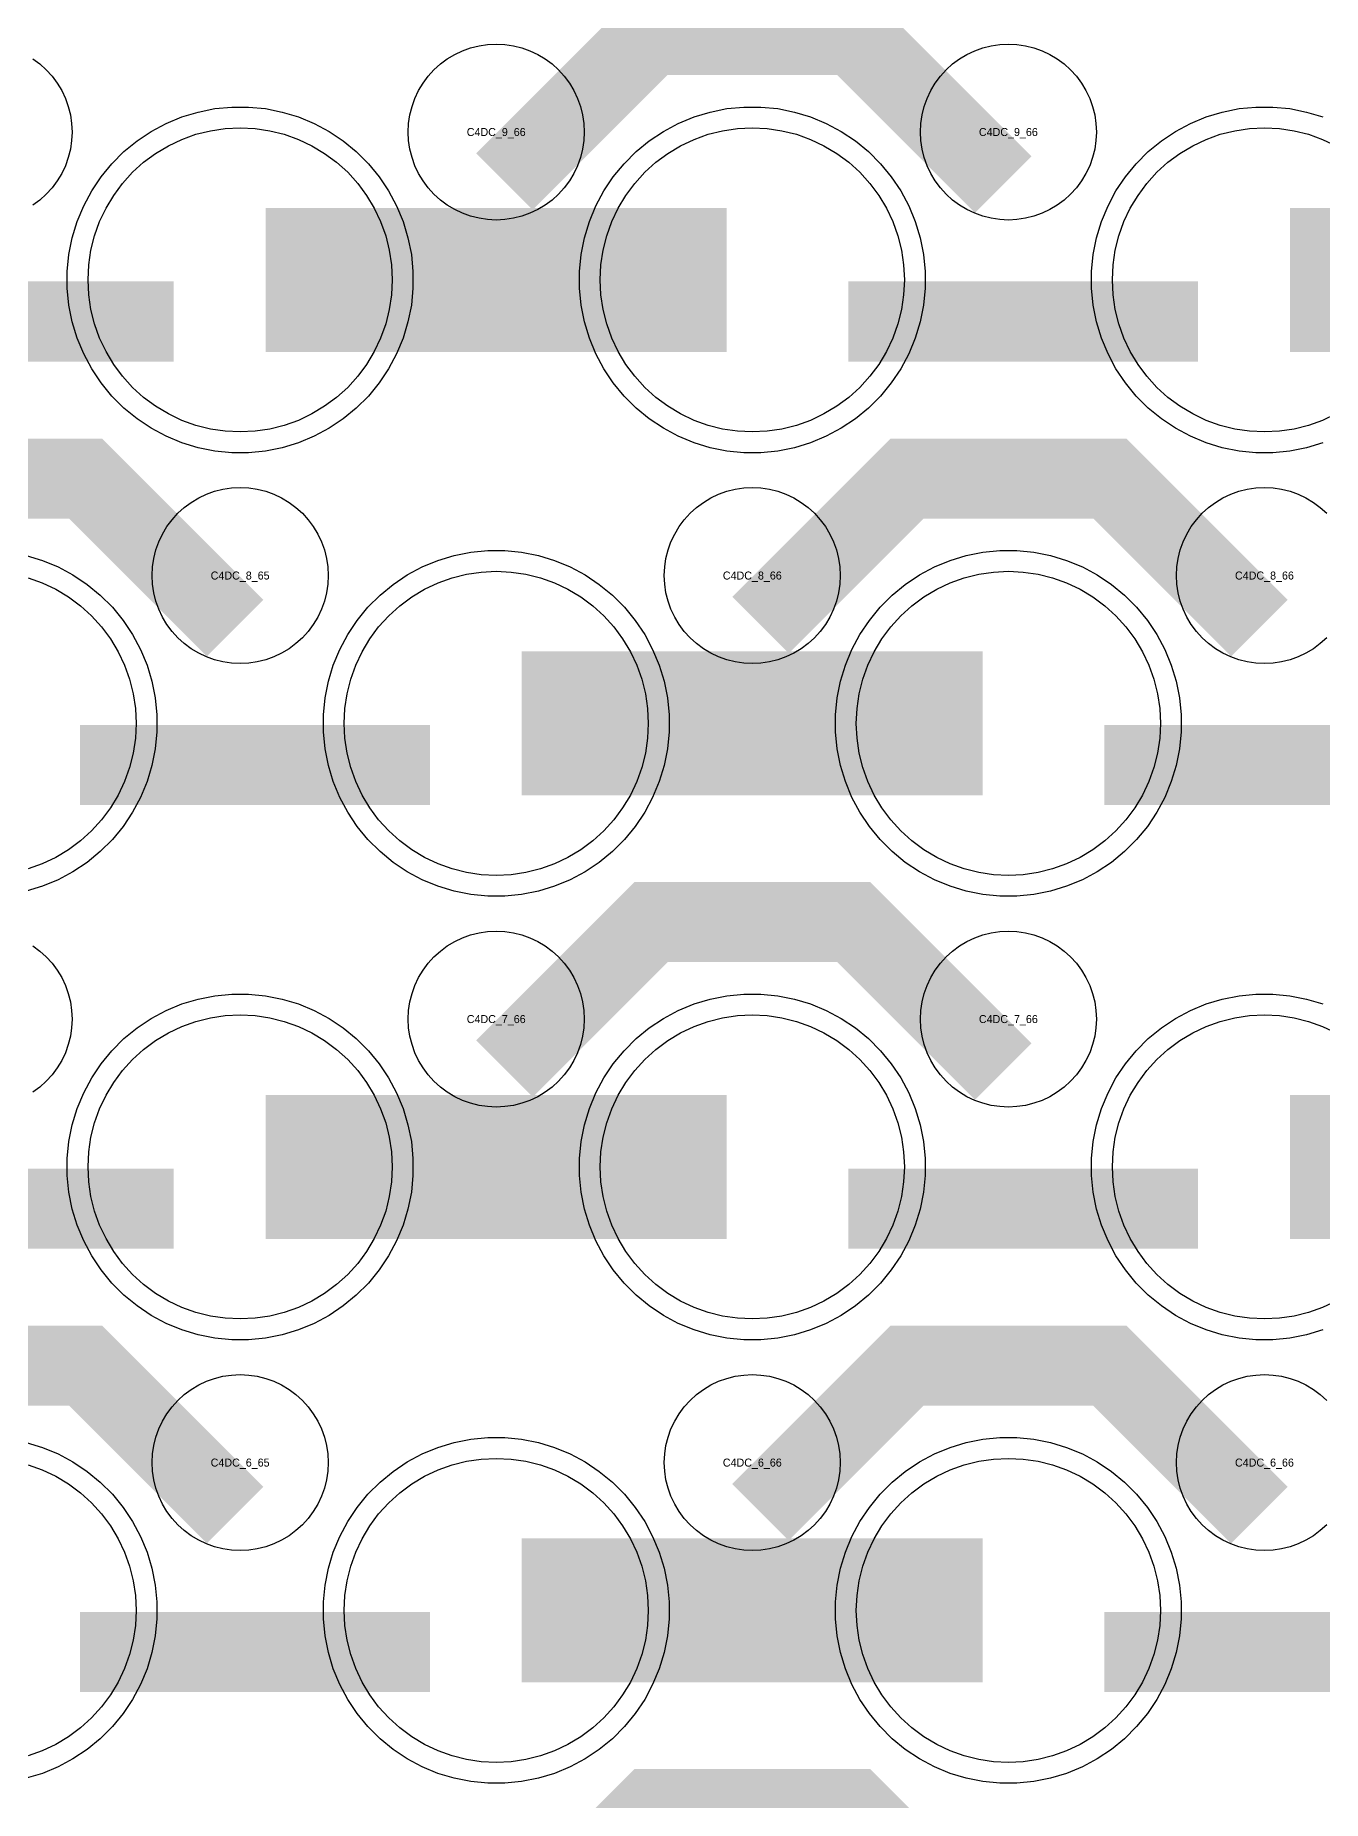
# Model space of a CAD drawing. Extents: x -11880 to 11880, y -14992 to 14992.
# Drawn here: x 8976 to 9378, y -14068 to -13516 of the extents above; entities that cross this region are included whole.
import ezdxf
from ezdxf.enums import TextEntityAlignment as Align

# ---------------------------------------------------------------- set-up
doc = ezdxf.new("R2010")
doc.units = 0
doc.header["$MEASUREMENT"] = 0
for name, color, linetype in [('GDS_775_DT_237', 138, 'CONTINUOUS'), ('RDL1_FS', 34, 'CONTINUOUS'), ('RDL_BS', 160, 'CONTINUOUS')]:
    doc.layers.add(name, color=color, linetype=linetype)

msp = doc.modelspace()

# ---------------------------------------------------------------- linework, layer by layer
at = {"layer": 'RDL1_FS', "color": 241, "true_color": 0xf7abae}
for points in [[(9040, -13639.994), (9035.343, -13639.765), (9030.732, -13639.081), (9026.209, -13637.949), (9021.819, -13636.377), (9017.605, -13634.385), (9013.605, -13631.987), (9009.86, -13629.209), (9006.406, -13626.079), (9003.276, -13622.625), (9000.498, -13618.88), (8998.1, -13614.88), (8996.108, -13610.666), (8994.536, -13606.276), (8993.404, -13601.753), (8992.72, -13597.142), (8992.491, -13592.485), (8992.72, -13587.828), (8993.404, -13583.217), (8994.536, -13578.694), (8996.108, -13574.304), (8998.1, -13570.09), (9000.498, -13566.09), (9003.276, -13562.345), (9006.406, -13558.891), (9009.86, -13555.761), (9013.605, -13552.983), (9017.605, -13550.585), (9021.819, -13548.593), (9026.209, -13547.021), (9030.732, -13545.889), (9035.343, -13545.205), (9040, -13544.976), (9044.657, -13545.205), (9049.268, -13545.889), (9053.791, -13547.021), (9058.181, -13548.593), (9062.395, -13550.585), (9066.395, -13552.983), (9070.14, -13555.761), (9073.594, -13558.891), (9076.724, -13562.345), (9079.502, -13566.09), (9081.9, -13570.09), (9083.892, -13574.304), (9085.464, -13578.694), (9086.596, -13583.217), (9087.28, -13587.828), (9087.509, -13592.485), (9087.28, -13597.142), (9086.596, -13601.753), (9085.464, -13606.276), (9083.892, -13610.666), (9081.9, -13614.88), (9079.502, -13618.88), (9076.724, -13622.625), (9073.594, -13626.079), (9070.14, -13629.209), (9066.395, -13631.987), (9062.395, -13634.385), (9058.181, -13636.377), (9053.791, -13637.949), (9049.268, -13639.081), (9044.657, -13639.765)], [(9200, -13639.994), (9195.343, -13639.765), (9190.732, -13639.081), (9186.209, -13637.949), (9181.819, -13636.377), (9177.605, -13634.385), (9173.605, -13631.987), (9169.86, -13629.209), (9166.406, -13626.079), (9163.276, -13622.625), (9160.498, -13618.88), (9158.1, -13614.88), (9156.108, -13610.666), (9154.536, -13606.276), (9153.404, -13601.753), (9152.72, -13597.142), (9152.491, -13592.485), (9152.72, -13587.828), (9153.404, -13583.217), (9154.536, -13578.694), (9156.108, -13574.304), (9158.1, -13570.09), (9160.498, -13566.09), (9163.276, -13562.345), (9166.406, -13558.891), (9169.86, -13555.761), (9173.605, -13552.983), (9177.605, -13550.585), (9181.819, -13548.593), (9186.209, -13547.021), (9190.732, -13545.889), (9195.343, -13545.205), (9200, -13544.976), (9204.657, -13545.205), (9209.268, -13545.889), (9213.791, -13547.021), (9218.181, -13548.593), (9222.395, -13550.585), (9226.395, -13552.983), (9230.14, -13555.761), (9233.594, -13558.891), (9236.724, -13562.345), (9239.502, -13566.09), (9241.9, -13570.09), (9243.892, -13574.304), (9245.464, -13578.694), (9246.596, -13583.217), (9247.28, -13587.828), (9247.509, -13592.485), (9247.28, -13597.142), (9246.596, -13601.753), (9245.464, -13606.276), (9243.892, -13610.666), (9241.9, -13614.88), (9239.502, -13618.88), (9236.724, -13622.625), (9233.594, -13626.079), (9230.14, -13629.209), (9226.395, -13631.987), (9222.395, -13634.385), (9218.181, -13636.377), (9213.791, -13637.949), (9209.268, -13639.081), (9204.657, -13639.765)], [(9120, -13778.559), (9115.343, -13778.33), (9110.732, -13777.646), (9106.209, -13776.514), (9101.819, -13774.942), (9097.605, -13772.95), (9093.605, -13770.552), (9089.86, -13767.774), (9086.406, -13764.644), (9083.276, -13761.19), (9080.498, -13757.445), (9078.1, -13753.445), (9076.108, -13749.231), (9074.536, -13744.841), (9073.404, -13740.318), (9072.72, -13735.707), (9072.491, -13731.05), (9072.72, -13726.393), (9073.404, -13721.782), (9074.536, -13717.259), (9076.108, -13712.869), (9078.1, -13708.655), (9080.498, -13704.655), (9083.276, -13700.91), (9086.406, -13697.456), (9089.86, -13694.326), (9093.605, -13691.548), (9097.605, -13689.15), (9101.819, -13687.158), (9106.209, -13685.586), (9110.732, -13684.454), (9115.343, -13683.77), (9120, -13683.541), (9124.657, -13683.77), (9129.268, -13684.454), (9133.791, -13685.586), (9138.181, -13687.158), (9142.395, -13689.15), (9146.395, -13691.548), (9150.14, -13694.326), (9153.594, -13697.456), (9156.724, -13700.91), (9159.502, -13704.655), (9161.9, -13708.655), (9163.892, -13712.869), (9165.464, -13717.259), (9166.596, -13721.782), (9167.28, -13726.393), (9167.509, -13731.05), (9167.28, -13735.707), (9166.596, -13740.318), (9165.464, -13744.841), (9163.892, -13749.231), (9161.9, -13753.445), (9159.502, -13757.445), (9156.724, -13761.19), (9153.594, -13764.644), (9150.14, -13767.774), (9146.395, -13770.552), (9142.395, -13772.95), (9138.181, -13774.942), (9133.791, -13776.514), (9129.268, -13777.646), (9124.657, -13778.33)], [(9280, -13778.559), (9275.343, -13778.33), (9270.732, -13777.646), (9266.209, -13776.514), (9261.819, -13774.942), (9257.605, -13772.95), (9253.605, -13770.552), (9249.86, -13767.774), (9246.406, -13764.644), (9243.276, -13761.19), (9240.498, -13757.445), (9238.1, -13753.445), (9236.108, -13749.231), (9234.536, -13744.841), (9233.404, -13740.318), (9232.72, -13735.707), (9232.491, -13731.05), (9232.72, -13726.393), (9233.404, -13721.782), (9234.536, -13717.259), (9236.108, -13712.869), (9238.1, -13708.655), (9240.498, -13704.655), (9243.276, -13700.91), (9246.406, -13697.456), (9249.86, -13694.326), (9253.605, -13691.548), (9257.605, -13689.15), (9261.819, -13687.158), (9266.209, -13685.586), (9270.732, -13684.454), (9275.343, -13683.77), (9280, -13683.541), (9284.657, -13683.77), (9289.268, -13684.454), (9293.791, -13685.586), (9298.181, -13687.158), (9302.395, -13689.15), (9306.395, -13691.548), (9310.14, -13694.326), (9313.594, -13697.456), (9316.724, -13700.91), (9319.502, -13704.655), (9321.9, -13708.655), (9323.892, -13712.869), (9325.464, -13717.259), (9326.596, -13721.782), (9327.28, -13726.393), (9327.509, -13731.05), (9327.28, -13735.707), (9326.596, -13740.318), (9325.464, -13744.841), (9323.892, -13749.231), (9321.9, -13753.445), (9319.502, -13757.445), (9316.724, -13761.19), (9313.594, -13764.644), (9310.14, -13767.774), (9306.395, -13770.552), (9302.395, -13772.95), (9298.181, -13774.942), (9293.791, -13776.514), (9289.268, -13777.646), (9284.657, -13778.33)], [(9040, -13917.124), (9035.343, -13916.895), (9030.732, -13916.211), (9026.209, -13915.079), (9021.819, -13913.507), (9017.605, -13911.515), (9013.605, -13909.117), (9009.86, -13906.339), (9006.406, -13903.209), (9003.276, -13899.755), (9000.498, -13896.01), (8998.1, -13892.01), (8996.108, -13887.796), (8994.536, -13883.406), (8993.404, -13878.883), (8992.72, -13874.272), (8992.491, -13869.615), (8992.72, -13864.958), (8993.404, -13860.347), (8994.536, -13855.824), (8996.108, -13851.434), (8998.1, -13847.22), (9000.498, -13843.22), (9003.276, -13839.475), (9006.406, -13836.021), (9009.86, -13832.891), (9013.605, -13830.113), (9017.605, -13827.715), (9021.819, -13825.723), (9026.209, -13824.151), (9030.732, -13823.019), (9035.343, -13822.335), (9040, -13822.106), (9044.657, -13822.335), (9049.268, -13823.019), (9053.791, -13824.151), (9058.181, -13825.723), (9062.395, -13827.715), (9066.395, -13830.113), (9070.14, -13832.891), (9073.594, -13836.021), (9076.724, -13839.475), (9079.502, -13843.22), (9081.9, -13847.22), (9083.892, -13851.434), (9085.464, -13855.824), (9086.596, -13860.347), (9087.28, -13864.958), (9087.509, -13869.615), (9087.28, -13874.272), (9086.596, -13878.883), (9085.464, -13883.406), (9083.892, -13887.796), (9081.9, -13892.01), (9079.502, -13896.01), (9076.724, -13899.755), (9073.594, -13903.209), (9070.14, -13906.339), (9066.395, -13909.117), (9062.395, -13911.515), (9058.181, -13913.507), (9053.791, -13915.079), (9049.268, -13916.211), (9044.657, -13916.895)], [(9200, -13917.124), (9195.343, -13916.895), (9190.732, -13916.211), (9186.209, -13915.079), (9181.819, -13913.507), (9177.605, -13911.515), (9173.605, -13909.117), (9169.86, -13906.339), (9166.406, -13903.209), (9163.276, -13899.755), (9160.498, -13896.01), (9158.1, -13892.01), (9156.108, -13887.796), (9154.536, -13883.406), (9153.404, -13878.883), (9152.72, -13874.272), (9152.491, -13869.615), (9152.72, -13864.958), (9153.404, -13860.347), (9154.536, -13855.824), (9156.108, -13851.434), (9158.1, -13847.22), (9160.498, -13843.22), (9163.276, -13839.475), (9166.406, -13836.021), (9169.86, -13832.891), (9173.605, -13830.113), (9177.605, -13827.715), (9181.819, -13825.723), (9186.209, -13824.151), (9190.732, -13823.019), (9195.343, -13822.335), (9200, -13822.106), (9204.657, -13822.335), (9209.268, -13823.019), (9213.791, -13824.151), (9218.181, -13825.723), (9222.395, -13827.715), (9226.395, -13830.113), (9230.14, -13832.891), (9233.594, -13836.021), (9236.724, -13839.475), (9239.502, -13843.22), (9241.9, -13847.22), (9243.892, -13851.434), (9245.464, -13855.824), (9246.596, -13860.347), (9247.28, -13864.958), (9247.509, -13869.615), (9247.28, -13874.272), (9246.596, -13878.883), (9245.464, -13883.406), (9243.892, -13887.796), (9241.9, -13892.01), (9239.502, -13896.01), (9236.724, -13899.755), (9233.594, -13903.209), (9230.14, -13906.339), (9226.395, -13909.117), (9222.395, -13911.515), (9218.181, -13913.507), (9213.791, -13915.079), (9209.268, -13916.211), (9204.657, -13916.895)], [(9120, -14055.689), (9115.343, -14055.46), (9110.732, -14054.776), (9106.209, -14053.644), (9101.819, -14052.072), (9097.605, -14050.08), (9093.605, -14047.682), (9089.86, -14044.904), (9086.406, -14041.774), (9083.276, -14038.32), (9080.498, -14034.575), (9078.1, -14030.575), (9076.108, -14026.361), (9074.536, -14021.971), (9073.404, -14017.448), (9072.72, -14012.837), (9072.491, -14008.18), (9072.72, -14003.523), (9073.404, -13998.912), (9074.536, -13994.389), (9076.108, -13989.999), (9078.1, -13985.785), (9080.498, -13981.785), (9083.276, -13978.04), (9086.406, -13974.586), (9089.86, -13971.456), (9093.605, -13968.678), (9097.605, -13966.28), (9101.819, -13964.288), (9106.209, -13962.716), (9110.732, -13961.584), (9115.343, -13960.9), (9120, -13960.671), (9124.657, -13960.9), (9129.268, -13961.584), (9133.791, -13962.716), (9138.181, -13964.288), (9142.395, -13966.28), (9146.395, -13968.678), (9150.14, -13971.456), (9153.594, -13974.586), (9156.724, -13978.04), (9159.502, -13981.785), (9161.9, -13985.785), (9163.892, -13989.999), (9165.464, -13994.389), (9166.596, -13998.912), (9167.28, -14003.523), (9167.509, -14008.18), (9167.28, -14012.837), (9166.596, -14017.448), (9165.464, -14021.971), (9163.892, -14026.361), (9161.9, -14030.575), (9159.502, -14034.575), (9156.724, -14038.32), (9153.594, -14041.774), (9150.14, -14044.904), (9146.395, -14047.682), (9142.395, -14050.08), (9138.181, -14052.072), (9133.791, -14053.644), (9129.268, -14054.776), (9124.657, -14055.46)], [(9280, -14055.689), (9275.343, -14055.46), (9270.732, -14054.776), (9266.209, -14053.644), (9261.819, -14052.072), (9257.605, -14050.08), (9253.605, -14047.682), (9249.86, -14044.904), (9246.406, -14041.774), (9243.276, -14038.32), (9240.498, -14034.575), (9238.1, -14030.575), (9236.108, -14026.361), (9234.536, -14021.971), (9233.404, -14017.448), (9232.72, -14012.837), (9232.491, -14008.18), (9232.72, -14003.523), (9233.404, -13998.912), (9234.536, -13994.389), (9236.108, -13989.999), (9238.1, -13985.785), (9240.498, -13981.785), (9243.276, -13978.04), (9246.406, -13974.586), (9249.86, -13971.456), (9253.605, -13968.678), (9257.605, -13966.28), (9261.819, -13964.288), (9266.209, -13962.716), (9270.732, -13961.584), (9275.343, -13960.9), (9280, -13960.671), (9284.657, -13960.9), (9289.268, -13961.584), (9293.791, -13962.716), (9298.181, -13964.288), (9302.395, -13966.28), (9306.395, -13968.678), (9310.14, -13971.456), (9313.594, -13974.586), (9316.724, -13978.04), (9319.502, -13981.785), (9321.9, -13985.785), (9323.892, -13989.999), (9325.464, -13994.389), (9326.596, -13998.912), (9327.28, -14003.523), (9327.509, -14008.18), (9327.28, -14012.837), (9326.596, -14017.448), (9325.464, -14021.971), (9323.892, -14026.361), (9321.9, -14030.575), (9319.502, -14034.575), (9316.724, -14038.32), (9313.594, -14041.774), (9310.14, -14044.904), (9306.395, -14047.682), (9302.395, -14050.08), (9298.181, -14052.072), (9293.791, -14053.644), (9289.268, -14054.776), (9284.657, -14055.46)]]:
    msp.add_lwpolyline(points, close=True, dxfattribs=at)
for points in [[(9382.395, -13634.385), (9378.181, -13636.377), (9373.791, -13637.949), (9369.268, -13639.081), (9364.657, -13639.765), (9360, -13639.994), (9355.343, -13639.765), (9350.732, -13639.081), (9346.209, -13637.949), (9341.819, -13636.377), (9337.605, -13634.385), (9333.605, -13631.987), (9329.86, -13629.209), (9326.406, -13626.079), (9323.276, -13622.625), (9320.498, -13618.88), (9318.1, -13614.88), (9316.108, -13610.666), (9314.536, -13606.276), (9313.404, -13601.753), (9312.72, -13597.142), (9312.491, -13592.485), (9312.72, -13587.828), (9313.404, -13583.217), (9314.536, -13578.694), (9316.108, -13574.304), (9318.1, -13570.09), (9320.498, -13566.09), (9323.276, -13562.345), (9326.406, -13558.891), (9329.86, -13555.761), (9333.605, -13552.983), (9337.605, -13550.585), (9341.819, -13548.593), (9346.209, -13547.021), (9350.732, -13545.889), (9355.343, -13545.205), (9360, -13544.976), (9364.657, -13545.205), (9369.268, -13545.889), (9373.791, -13547.021), (9378.181, -13548.593), (9382.395, -13550.585)], [(8973.791, -13685.586), (8978.181, -13687.158), (8982.395, -13689.15), (8986.395, -13691.548), (8990.14, -13694.326), (8993.594, -13697.456), (8996.724, -13700.91), (8999.502, -13704.655), (9001.9, -13708.655), (9003.892, -13712.869), (9005.464, -13717.259), (9006.596, -13721.782), (9007.28, -13726.393), (9007.509, -13731.05), (9007.28, -13735.707), (9006.596, -13740.318), (9005.464, -13744.841), (9003.892, -13749.231), (9001.9, -13753.445), (8999.502, -13757.445), (8996.724, -13761.19), (8993.594, -13764.644), (8990.14, -13767.774), (8986.395, -13770.552), (8982.395, -13772.95), (8978.181, -13774.942), (8973.791, -13776.514)], [(9382.395, -13911.515), (9378.181, -13913.507), (9373.791, -13915.079), (9369.268, -13916.211), (9364.657, -13916.895), (9360, -13917.124), (9355.343, -13916.895), (9350.732, -13916.211), (9346.209, -13915.079), (9341.819, -13913.507), (9337.605, -13911.515), (9333.605, -13909.117), (9329.86, -13906.339), (9326.406, -13903.209), (9323.276, -13899.755), (9320.498, -13896.01), (9318.1, -13892.01), (9316.108, -13887.796), (9314.536, -13883.406), (9313.404, -13878.883), (9312.72, -13874.272), (9312.491, -13869.615), (9312.72, -13864.958), (9313.404, -13860.347), (9314.536, -13855.824), (9316.108, -13851.434), (9318.1, -13847.22), (9320.498, -13843.22), (9323.276, -13839.475), (9326.406, -13836.021), (9329.86, -13832.891), (9333.605, -13830.113), (9337.605, -13827.715), (9341.819, -13825.723), (9346.209, -13824.151), (9350.732, -13823.019), (9355.343, -13822.335), (9360, -13822.106), (9364.657, -13822.335), (9369.268, -13823.019), (9373.791, -13824.151), (9378.181, -13825.723), (9382.395, -13827.715)], [(8973.791, -13962.716), (8978.181, -13964.288), (8982.395, -13966.28), (8986.395, -13968.678), (8990.14, -13971.456), (8993.594, -13974.586), (8996.724, -13978.04), (8999.502, -13981.785), (9001.9, -13985.785), (9003.892, -13989.999), (9005.464, -13994.389), (9006.596, -13998.912), (9007.28, -14003.523), (9007.509, -14008.18), (9007.28, -14012.837), (9006.596, -14017.448), (9005.464, -14021.971), (9003.892, -14026.361), (9001.9, -14030.575), (8999.502, -14034.575), (8996.724, -14038.32), (8993.594, -14041.774), (8990.14, -14044.904), (8986.395, -14047.682), (8982.395, -14050.08), (8978.181, -14052.072), (8973.791, -14053.644)]]:
    msp.add_lwpolyline(points, dxfattribs=at)
for points in [[(9048.002, -13592.485, 45, 45, 0), (9120.002, -13592.485, 45, 45, 0)], [(9120.002, -13592.485, 45, 45, 0), (9192.002, -13592.485, 45, 45, 0)], [(9368.002, -13592.485, 45, 45, 0), (9440.002, -13592.485, 45, 45, 0)], [(9128.002, -13731.05, 45, 45, 0), (9200.002, -13731.05, 45, 45, 0)], [(9200.002, -13731.05, 45, 45, 0), (9272.002, -13731.05, 45, 45, 0)], [(9048.002, -13869.615, 45, 45, 0), (9120.002, -13869.615, 45, 45, 0)], [(9120.002, -13869.615, 45, 45, 0), (9192.002, -13869.615, 45, 45, 0)], [(9368.002, -13869.615, 45, 45, 0), (9440.002, -13869.615, 45, 45, 0)], [(9128.002, -14008.18, 45, 45, 0), (9200.002, -14008.18, 45, 45, 0)], [(9200.002, -14008.18, 45, 45, 0), (9272.002, -14008.18, 45, 45, 0)]]:
    msp.add_lwpolyline(points, format="xyseb", dxfattribs=at)
at = {"layer": 'RDL_BS'}
for points in [[(9122.562, -13561.799, 25, 25, 0), (9168.377, -13515.984, 25, 25, 0), (9201.93, -13515.984, 25, 25, 0)], [(9278.401, -13562.698, 25, 25, 0), (9231.687, -13515.984, 25, 25, 0), (9201.929, -13515.984, 25, 25, 0)], [(9038.401, -13701.263, 25, 25, 0), (8991.687, -13654.549, 25, 25, 0), (8961.929, -13654.549, 25, 25, 0)], [(9202.562, -13700.364, 25, 25, 0), (9248.377, -13654.549, 25, 25, 0), (9281.93, -13654.549, 25, 25, 0)], [(9358.401, -13701.263, 25, 25, 0), (9311.687, -13654.549, 25, 25, 0), (9281.929, -13654.549, 25, 25, 0)], [(9122.562, -13838.929, 25, 25, 0), (9168.377, -13793.114, 25, 25, 0), (9201.93, -13793.114, 25, 25, 0)], [(9278.401, -13839.828, 25, 25, 0), (9231.687, -13793.114, 25, 25, 0), (9201.929, -13793.114, 25, 25, 0)], [(9038.401, -13978.393, 25, 25, 0), (8991.687, -13931.679, 25, 25, 0), (8961.929, -13931.679, 25, 25, 0)], [(9202.562, -13977.494, 25, 25, 0), (9248.377, -13931.679, 25, 25, 0), (9281.93, -13931.679, 25, 25, 0)], [(9358.401, -13978.393, 25, 25, 0), (9311.687, -13931.679, 25, 25, 0), (9281.929, -13931.679, 25, 25, 0)], [(9122.562, -14116.059, 25, 25, 0), (9168.377, -14070.244, 25, 25, 0), (9201.93, -14070.244, 25, 25, 0)], [(9278.401, -14116.958, 25, 25, 0), (9231.687, -14070.244, 25, 25, 0), (9201.929, -14070.244, 25, 25, 0)]]:
    msp.add_lwpolyline(points, format="xyseb", dxfattribs=at)
for points in [[(8975.28, -13523.44), (8977.443, -13525.043), (8979.442, -13526.855), (8981.254, -13528.854), (8982.857, -13531.017), (8984.25, -13533.341), (8985.402, -13535.778), (8986.309, -13538.313), (8986.966, -13540.932), (8987.362, -13543.604), (8987.494, -13546.297), (8987.362, -13548.99), (8986.966, -13551.662), (8986.309, -13554.281), (8985.402, -13556.816), (8984.25, -13559.253), (8982.857, -13561.577), (8981.254, -13563.74), (8979.442, -13565.739), (8977.443, -13567.551), (8975.28, -13569.154)], [(9379.442, -13704.304), (9377.443, -13706.116), (9375.28, -13707.719), (9372.956, -13709.112), (9370.519, -13710.264), (9367.984, -13711.171), (9365.365, -13711.828), (9362.693, -13712.224), (9360, -13712.356), (9357.307, -13712.224), (9354.635, -13711.828), (9352.016, -13711.171), (9349.481, -13710.264), (9347.044, -13709.112), (9344.72, -13707.719), (9342.557, -13706.116), (9340.558, -13704.304), (9338.746, -13702.305), (9337.143, -13700.142), (9335.75, -13697.818), (9334.598, -13695.381), (9333.691, -13692.846), (9333.034, -13690.227), (9332.638, -13687.555), (9332.506, -13684.862), (9332.638, -13682.169), (9333.034, -13679.497), (9333.691, -13676.878), (9334.598, -13674.343), (9335.75, -13671.906), (9337.143, -13669.582), (9338.746, -13667.419), (9340.558, -13665.42), (9342.557, -13663.608), (9344.72, -13662.005), (9347.044, -13660.612), (9349.481, -13659.46), (9352.016, -13658.553), (9354.635, -13657.896), (9357.307, -13657.5), (9360, -13657.368), (9362.693, -13657.5), (9365.365, -13657.896), (9367.984, -13658.553), (9370.519, -13659.46), (9372.956, -13660.612), (9375.28, -13662.005), (9377.443, -13663.608), (9379.442, -13665.42)], [(8975.28, -13800.57), (8977.443, -13802.173), (8979.442, -13803.985), (8981.254, -13805.984), (8982.857, -13808.147), (8984.25, -13810.471), (8985.402, -13812.908), (8986.309, -13815.443), (8986.966, -13818.062), (8987.362, -13820.734), (8987.494, -13823.427), (8987.362, -13826.12), (8986.966, -13828.792), (8986.309, -13831.411), (8985.402, -13833.946), (8984.25, -13836.383), (8982.857, -13838.707), (8981.254, -13840.87), (8979.442, -13842.869), (8977.443, -13844.681), (8975.28, -13846.284)], [(9379.442, -13981.434), (9377.443, -13983.246), (9375.28, -13984.849), (9372.956, -13986.242), (9370.519, -13987.394), (9367.984, -13988.301), (9365.365, -13988.958), (9362.693, -13989.354), (9360, -13989.486), (9357.307, -13989.354), (9354.635, -13988.958), (9352.016, -13988.301), (9349.481, -13987.394), (9347.044, -13986.242), (9344.72, -13984.849), (9342.557, -13983.246), (9340.558, -13981.434), (9338.746, -13979.435), (9337.143, -13977.272), (9335.75, -13974.948), (9334.598, -13972.511), (9333.691, -13969.976), (9333.034, -13967.357), (9332.638, -13964.685), (9332.506, -13961.992), (9332.638, -13959.299), (9333.034, -13956.627), (9333.691, -13954.008), (9334.598, -13951.473), (9335.75, -13949.036), (9337.143, -13946.712), (9338.746, -13944.549), (9340.558, -13942.55), (9342.557, -13940.738), (9344.72, -13939.135), (9347.044, -13937.742), (9349.481, -13936.59), (9352.016, -13935.683), (9354.635, -13935.026), (9357.307, -13934.63), (9360, -13934.498), (9362.693, -13934.63), (9365.365, -13935.026), (9367.984, -13935.683), (9370.519, -13936.59), (9372.956, -13937.742), (9375.28, -13939.135), (9377.443, -13940.738), (9379.442, -13942.55)]]:
    msp.add_lwpolyline(points, dxfattribs=at)
for points in [[(9120, -13573.791), (9117.307, -13573.659), (9114.635, -13573.263), (9112.016, -13572.606), (9109.481, -13571.699), (9107.044, -13570.547), (9104.72, -13569.154), (9102.557, -13567.551), (9100.558, -13565.739), (9098.746, -13563.74), (9097.143, -13561.577), (9095.75, -13559.253), (9094.598, -13556.816), (9093.691, -13554.281), (9093.034, -13551.662), (9092.638, -13548.99), (9092.506, -13546.297), (9092.638, -13543.604), (9093.034, -13540.932), (9093.691, -13538.313), (9094.598, -13535.778), (9095.75, -13533.341), (9097.143, -13531.017), (9098.746, -13528.854), (9100.558, -13526.855), (9102.557, -13525.043), (9104.72, -13523.44), (9107.044, -13522.047), (9109.481, -13520.895), (9112.016, -13519.988), (9114.635, -13519.331), (9117.307, -13518.935), (9120, -13518.803), (9122.693, -13518.935), (9125.365, -13519.331), (9127.984, -13519.988), (9130.519, -13520.895), (9132.956, -13522.047), (9135.28, -13523.44), (9137.443, -13525.043), (9139.442, -13526.855), (9141.254, -13528.854), (9142.857, -13531.017), (9144.25, -13533.341), (9145.402, -13535.778), (9146.309, -13538.313), (9146.966, -13540.932), (9147.362, -13543.604), (9147.494, -13546.297), (9147.362, -13548.99), (9146.966, -13551.662), (9146.309, -13554.281), (9145.402, -13556.816), (9144.25, -13559.253), (9142.857, -13561.577), (9141.254, -13563.74), (9139.442, -13565.739), (9137.443, -13567.551), (9135.28, -13569.154), (9132.956, -13570.547), (9130.519, -13571.699), (9127.984, -13572.606), (9125.365, -13573.263), (9122.693, -13573.659)], [(9280, -13573.791), (9277.307, -13573.659), (9274.635, -13573.263), (9272.016, -13572.606), (9269.481, -13571.699), (9267.044, -13570.547), (9264.72, -13569.154), (9262.557, -13567.551), (9260.558, -13565.739), (9258.746, -13563.74), (9257.143, -13561.577), (9255.75, -13559.253), (9254.598, -13556.816), (9253.691, -13554.281), (9253.034, -13551.662), (9252.638, -13548.99), (9252.506, -13546.297), (9252.638, -13543.604), (9253.034, -13540.932), (9253.691, -13538.313), (9254.598, -13535.778), (9255.75, -13533.341), (9257.143, -13531.017), (9258.746, -13528.854), (9260.558, -13526.855), (9262.557, -13525.043), (9264.72, -13523.44), (9267.044, -13522.047), (9269.481, -13520.895), (9272.016, -13519.988), (9274.635, -13519.331), (9277.307, -13518.935), (9280, -13518.803), (9282.693, -13518.935), (9285.365, -13519.331), (9287.984, -13519.988), (9290.519, -13520.895), (9292.956, -13522.047), (9295.28, -13523.44), (9297.443, -13525.043), (9299.442, -13526.855), (9301.254, -13528.854), (9302.857, -13531.017), (9304.25, -13533.341), (9305.402, -13535.778), (9306.309, -13538.313), (9306.966, -13540.932), (9307.362, -13543.604), (9307.494, -13546.297), (9307.362, -13548.99), (9306.966, -13551.662), (9306.309, -13554.281), (9305.402, -13556.816), (9304.25, -13559.253), (9302.857, -13561.577), (9301.254, -13563.74), (9299.442, -13565.739), (9297.443, -13567.551), (9295.28, -13569.154), (9292.956, -13570.547), (9290.519, -13571.699), (9287.984, -13572.606), (9285.365, -13573.263), (9282.693, -13573.659)], [(9040, -13712.356), (9037.307, -13712.224), (9034.635, -13711.828), (9032.016, -13711.171), (9029.481, -13710.264), (9027.044, -13709.112), (9024.72, -13707.719), (9022.557, -13706.116), (9020.558, -13704.304), (9018.746, -13702.305), (9017.143, -13700.142), (9015.75, -13697.818), (9014.598, -13695.381), (9013.691, -13692.846), (9013.034, -13690.227), (9012.638, -13687.555), (9012.506, -13684.862), (9012.638, -13682.169), (9013.034, -13679.497), (9013.691, -13676.878), (9014.598, -13674.343), (9015.75, -13671.906), (9017.143, -13669.582), (9018.746, -13667.419), (9020.558, -13665.42), (9022.557, -13663.608), (9024.72, -13662.005), (9027.044, -13660.612), (9029.481, -13659.46), (9032.016, -13658.553), (9034.635, -13657.896), (9037.307, -13657.5), (9040, -13657.368), (9042.693, -13657.5), (9045.365, -13657.896), (9047.984, -13658.553), (9050.519, -13659.46), (9052.956, -13660.612), (9055.28, -13662.005), (9057.443, -13663.608), (9059.442, -13665.42), (9061.254, -13667.419), (9062.857, -13669.582), (9064.25, -13671.906), (9065.402, -13674.343), (9066.309, -13676.878), (9066.966, -13679.497), (9067.362, -13682.169), (9067.494, -13684.862), (9067.362, -13687.555), (9066.966, -13690.227), (9066.309, -13692.846), (9065.402, -13695.381), (9064.25, -13697.818), (9062.857, -13700.142), (9061.254, -13702.305), (9059.442, -13704.304), (9057.443, -13706.116), (9055.28, -13707.719), (9052.956, -13709.112), (9050.519, -13710.264), (9047.984, -13711.171), (9045.365, -13711.828), (9042.693, -13712.224)], [(9200, -13712.356), (9197.307, -13712.224), (9194.635, -13711.828), (9192.016, -13711.171), (9189.481, -13710.264), (9187.044, -13709.112), (9184.72, -13707.719), (9182.557, -13706.116), (9180.558, -13704.304), (9178.746, -13702.305), (9177.143, -13700.142), (9175.75, -13697.818), (9174.598, -13695.381), (9173.691, -13692.846), (9173.034, -13690.227), (9172.638, -13687.555), (9172.506, -13684.862), (9172.638, -13682.169), (9173.034, -13679.497), (9173.691, -13676.878), (9174.598, -13674.343), (9175.75, -13671.906), (9177.143, -13669.582), (9178.746, -13667.419), (9180.558, -13665.42), (9182.557, -13663.608), (9184.72, -13662.005), (9187.044, -13660.612), (9189.481, -13659.46), (9192.016, -13658.553), (9194.635, -13657.896), (9197.307, -13657.5), (9200, -13657.368), (9202.693, -13657.5), (9205.365, -13657.896), (9207.984, -13658.553), (9210.519, -13659.46), (9212.956, -13660.612), (9215.28, -13662.005), (9217.443, -13663.608), (9219.442, -13665.42), (9221.254, -13667.419), (9222.857, -13669.582), (9224.25, -13671.906), (9225.402, -13674.343), (9226.309, -13676.878), (9226.966, -13679.497), (9227.362, -13682.169), (9227.494, -13684.862), (9227.362, -13687.555), (9226.966, -13690.227), (9226.309, -13692.846), (9225.402, -13695.381), (9224.25, -13697.818), (9222.857, -13700.142), (9221.254, -13702.305), (9219.442, -13704.304), (9217.443, -13706.116), (9215.28, -13707.719), (9212.956, -13709.112), (9210.519, -13710.264), (9207.984, -13711.171), (9205.365, -13711.828), (9202.693, -13712.224)], [(9120, -13850.921), (9117.307, -13850.789), (9114.635, -13850.393), (9112.016, -13849.736), (9109.481, -13848.829), (9107.044, -13847.677), (9104.72, -13846.284), (9102.557, -13844.681), (9100.558, -13842.869), (9098.746, -13840.87), (9097.143, -13838.707), (9095.75, -13836.383), (9094.598, -13833.946), (9093.691, -13831.411), (9093.034, -13828.792), (9092.638, -13826.12), (9092.506, -13823.427), (9092.638, -13820.734), (9093.034, -13818.062), (9093.691, -13815.443), (9094.598, -13812.908), (9095.75, -13810.471), (9097.143, -13808.147), (9098.746, -13805.984), (9100.558, -13803.985), (9102.557, -13802.173), (9104.72, -13800.57), (9107.044, -13799.177), (9109.481, -13798.025), (9112.016, -13797.118), (9114.635, -13796.461), (9117.307, -13796.065), (9120, -13795.933), (9122.693, -13796.065), (9125.365, -13796.461), (9127.984, -13797.118), (9130.519, -13798.025), (9132.956, -13799.177), (9135.28, -13800.57), (9137.443, -13802.173), (9139.442, -13803.985), (9141.254, -13805.984), (9142.857, -13808.147), (9144.25, -13810.471), (9145.402, -13812.908), (9146.309, -13815.443), (9146.966, -13818.062), (9147.362, -13820.734), (9147.494, -13823.427), (9147.362, -13826.12), (9146.966, -13828.792), (9146.309, -13831.411), (9145.402, -13833.946), (9144.25, -13836.383), (9142.857, -13838.707), (9141.254, -13840.87), (9139.442, -13842.869), (9137.443, -13844.681), (9135.28, -13846.284), (9132.956, -13847.677), (9130.519, -13848.829), (9127.984, -13849.736), (9125.365, -13850.393), (9122.693, -13850.789)], [(9280, -13850.921), (9277.307, -13850.789), (9274.635, -13850.393), (9272.016, -13849.736), (9269.481, -13848.829), (9267.044, -13847.677), (9264.72, -13846.284), (9262.557, -13844.681), (9260.558, -13842.869), (9258.746, -13840.87), (9257.143, -13838.707), (9255.75, -13836.383), (9254.598, -13833.946), (9253.691, -13831.411), (9253.034, -13828.792), (9252.638, -13826.12), (9252.506, -13823.427), (9252.638, -13820.734), (9253.034, -13818.062), (9253.691, -13815.443), (9254.598, -13812.908), (9255.75, -13810.471), (9257.143, -13808.147), (9258.746, -13805.984), (9260.558, -13803.985), (9262.557, -13802.173), (9264.72, -13800.57), (9267.044, -13799.177), (9269.481, -13798.025), (9272.016, -13797.118), (9274.635, -13796.461), (9277.307, -13796.065), (9280, -13795.933), (9282.693, -13796.065), (9285.365, -13796.461), (9287.984, -13797.118), (9290.519, -13798.025), (9292.956, -13799.177), (9295.28, -13800.57), (9297.443, -13802.173), (9299.442, -13803.985), (9301.254, -13805.984), (9302.857, -13808.147), (9304.25, -13810.471), (9305.402, -13812.908), (9306.309, -13815.443), (9306.966, -13818.062), (9307.362, -13820.734), (9307.494, -13823.427), (9307.362, -13826.12), (9306.966, -13828.792), (9306.309, -13831.411), (9305.402, -13833.946), (9304.25, -13836.383), (9302.857, -13838.707), (9301.254, -13840.87), (9299.442, -13842.869), (9297.443, -13844.681), (9295.28, -13846.284), (9292.956, -13847.677), (9290.519, -13848.829), (9287.984, -13849.736), (9285.365, -13850.393), (9282.693, -13850.789)], [(9040, -13989.486), (9037.307, -13989.354), (9034.635, -13988.958), (9032.016, -13988.301), (9029.481, -13987.394), (9027.044, -13986.242), (9024.72, -13984.849), (9022.557, -13983.246), (9020.558, -13981.434), (9018.746, -13979.435), (9017.143, -13977.272), (9015.75, -13974.948), (9014.598, -13972.511), (9013.691, -13969.976), (9013.034, -13967.357), (9012.638, -13964.685), (9012.506, -13961.992), (9012.638, -13959.299), (9013.034, -13956.627), (9013.691, -13954.008), (9014.598, -13951.473), (9015.75, -13949.036), (9017.143, -13946.712), (9018.746, -13944.549), (9020.558, -13942.55), (9022.557, -13940.738), (9024.72, -13939.135), (9027.044, -13937.742), (9029.481, -13936.59), (9032.016, -13935.683), (9034.635, -13935.026), (9037.307, -13934.63), (9040, -13934.498), (9042.693, -13934.63), (9045.365, -13935.026), (9047.984, -13935.683), (9050.519, -13936.59), (9052.956, -13937.742), (9055.28, -13939.135), (9057.443, -13940.738), (9059.442, -13942.55), (9061.254, -13944.549), (9062.857, -13946.712), (9064.25, -13949.036), (9065.402, -13951.473), (9066.309, -13954.008), (9066.966, -13956.627), (9067.362, -13959.299), (9067.494, -13961.992), (9067.362, -13964.685), (9066.966, -13967.357), (9066.309, -13969.976), (9065.402, -13972.511), (9064.25, -13974.948), (9062.857, -13977.272), (9061.254, -13979.435), (9059.442, -13981.434), (9057.443, -13983.246), (9055.28, -13984.849), (9052.956, -13986.242), (9050.519, -13987.394), (9047.984, -13988.301), (9045.365, -13988.958), (9042.693, -13989.354)], [(9200, -13989.486), (9197.307, -13989.354), (9194.635, -13988.958), (9192.016, -13988.301), (9189.481, -13987.394), (9187.044, -13986.242), (9184.72, -13984.849), (9182.557, -13983.246), (9180.558, -13981.434), (9178.746, -13979.435), (9177.143, -13977.272), (9175.75, -13974.948), (9174.598, -13972.511), (9173.691, -13969.976), (9173.034, -13967.357), (9172.638, -13964.685), (9172.506, -13961.992), (9172.638, -13959.299), (9173.034, -13956.627), (9173.691, -13954.008), (9174.598, -13951.473), (9175.75, -13949.036), (9177.143, -13946.712), (9178.746, -13944.549), (9180.558, -13942.55), (9182.557, -13940.738), (9184.72, -13939.135), (9187.044, -13937.742), (9189.481, -13936.59), (9192.016, -13935.683), (9194.635, -13935.026), (9197.307, -13934.63), (9200, -13934.498), (9202.693, -13934.63), (9205.365, -13935.026), (9207.984, -13935.683), (9210.519, -13936.59), (9212.956, -13937.742), (9215.28, -13939.135), (9217.443, -13940.738), (9219.442, -13942.55), (9221.254, -13944.549), (9222.857, -13946.712), (9224.25, -13949.036), (9225.402, -13951.473), (9226.309, -13954.008), (9226.966, -13956.627), (9227.362, -13959.299), (9227.494, -13961.992), (9227.362, -13964.685), (9226.966, -13967.357), (9226.309, -13969.976), (9225.402, -13972.511), (9224.25, -13974.948), (9222.857, -13977.272), (9221.254, -13979.435), (9219.442, -13981.434), (9217.443, -13983.246), (9215.28, -13984.849), (9212.956, -13986.242), (9210.519, -13987.394), (9207.984, -13988.301), (9205.365, -13988.958), (9202.693, -13989.354)]]:
    msp.add_lwpolyline(points, close=True, dxfattribs=at)
at = {"layer": 'RDL_BS', "color": 241, "true_color": 0xf7abae}
for points in [[(9037.356, -13646.485), (9032.062, -13645.968), (9026.835, -13644.922), (9021.795, -13643.391), (9016.885, -13641.36), (9012.223, -13638.868), (9007.809, -13635.921), (9003.708, -13632.559), (8999.926, -13628.777), (8996.564, -13624.676), (8993.617, -13620.262), (8991.125, -13615.6), (8989.094, -13610.69), (8987.563, -13605.65), (8986.517, -13600.423), (8986, -13595.129), (8986, -13589.841), (8986.517, -13584.547), (8987.563, -13579.32), (8989.094, -13574.28), (8991.125, -13569.37), (8993.617, -13564.708), (8996.564, -13560.294), (8999.926, -13556.193), (9003.708, -13552.411), (9007.809, -13549.049), (9012.223, -13546.102), (9016.885, -13543.61), (9021.795, -13541.579), (9026.835, -13540.048), (9032.062, -13539.002), (9037.356, -13538.485), (9042.644, -13538.485), (9047.938, -13539.002), (9053.165, -13540.048), (9058.205, -13541.579), (9063.115, -13543.61), (9067.777, -13546.102), (9072.191, -13549.049), (9076.292, -13552.411), (9080.074, -13556.193), (9083.436, -13560.294), (9086.383, -13564.708), (9088.875, -13569.37), (9090.906, -13574.28), (9092.437, -13579.32), (9093.483, -13584.547), (9094, -13589.841), (9094, -13595.129), (9093.483, -13600.423), (9092.437, -13605.65), (9090.906, -13610.69), (9088.875, -13615.6), (9086.383, -13620.262), (9083.436, -13624.676), (9080.074, -13628.777), (9076.292, -13632.559), (9072.191, -13635.921), (9067.777, -13638.868), (9063.115, -13641.36), (9058.205, -13643.391), (9053.165, -13644.922), (9047.938, -13645.968), (9042.644, -13646.485)], [(9197.356, -13646.485), (9192.062, -13645.968), (9186.835, -13644.922), (9181.795, -13643.391), (9176.885, -13641.36), (9172.223, -13638.868), (9167.809, -13635.921), (9163.708, -13632.559), (9159.926, -13628.777), (9156.564, -13624.676), (9153.617, -13620.262), (9151.125, -13615.6), (9149.094, -13610.69), (9147.563, -13605.65), (9146.517, -13600.423), (9146, -13595.129), (9146, -13589.841), (9146.517, -13584.547), (9147.563, -13579.32), (9149.094, -13574.28), (9151.125, -13569.37), (9153.617, -13564.708), (9156.564, -13560.294), (9159.926, -13556.193), (9163.708, -13552.411), (9167.809, -13549.049), (9172.223, -13546.102), (9176.885, -13543.61), (9181.795, -13541.579), (9186.835, -13540.048), (9192.062, -13539.002), (9197.356, -13538.485), (9202.644, -13538.485), (9207.938, -13539.002), (9213.165, -13540.048), (9218.205, -13541.579), (9223.115, -13543.61), (9227.777, -13546.102), (9232.191, -13549.049), (9236.292, -13552.411), (9240.074, -13556.193), (9243.436, -13560.294), (9246.383, -13564.708), (9248.875, -13569.37), (9250.906, -13574.28), (9252.437, -13579.32), (9253.483, -13584.547), (9254, -13589.841), (9254, -13595.129), (9253.483, -13600.423), (9252.437, -13605.65), (9250.906, -13610.69), (9248.875, -13615.6), (9246.383, -13620.262), (9243.436, -13624.676), (9240.074, -13628.777), (9236.292, -13632.559), (9232.191, -13635.921), (9227.777, -13638.868), (9223.115, -13641.36), (9218.205, -13643.391), (9213.165, -13644.922), (9207.938, -13645.968), (9202.644, -13646.485)], [(9117.356, -13785.05), (9112.062, -13784.533), (9106.835, -13783.487), (9101.795, -13781.956), (9096.885, -13779.925), (9092.223, -13777.433), (9087.809, -13774.486), (9083.708, -13771.124), (9079.926, -13767.342), (9076.564, -13763.241), (9073.617, -13758.827), (9071.125, -13754.165), (9069.094, -13749.255), (9067.563, -13744.215), (9066.517, -13738.988), (9066, -13733.694), (9066, -13728.406), (9066.517, -13723.112), (9067.563, -13717.885), (9069.094, -13712.845), (9071.125, -13707.935), (9073.617, -13703.273), (9076.564, -13698.859), (9079.926, -13694.758), (9083.708, -13690.976), (9087.809, -13687.614), (9092.223, -13684.667), (9096.885, -13682.175), (9101.795, -13680.144), (9106.835, -13678.613), (9112.062, -13677.567), (9117.356, -13677.05), (9122.644, -13677.05), (9127.938, -13677.567), (9133.165, -13678.613), (9138.205, -13680.144), (9143.115, -13682.175), (9147.777, -13684.667), (9152.191, -13687.614), (9156.292, -13690.976), (9160.074, -13694.758), (9163.436, -13698.859), (9166.383, -13703.273), (9168.875, -13707.935), (9170.906, -13712.845), (9172.437, -13717.885), (9173.483, -13723.112), (9174, -13728.406), (9174, -13733.694), (9173.483, -13738.988), (9172.437, -13744.215), (9170.906, -13749.255), (9168.875, -13754.165), (9166.383, -13758.827), (9163.436, -13763.241), (9160.074, -13767.342), (9156.292, -13771.124), (9152.191, -13774.486), (9147.777, -13777.433), (9143.115, -13779.925), (9138.205, -13781.956), (9133.165, -13783.487), (9127.938, -13784.533), (9122.644, -13785.05)], [(9277.356, -13785.05), (9272.062, -13784.533), (9266.835, -13783.487), (9261.795, -13781.956), (9256.885, -13779.925), (9252.223, -13777.433), (9247.809, -13774.486), (9243.708, -13771.124), (9239.926, -13767.342), (9236.564, -13763.241), (9233.617, -13758.827), (9231.125, -13754.165), (9229.094, -13749.255), (9227.563, -13744.215), (9226.517, -13738.988), (9226, -13733.694), (9226, -13728.406), (9226.517, -13723.112), (9227.563, -13717.885), (9229.094, -13712.845), (9231.125, -13707.935), (9233.617, -13703.273), (9236.564, -13698.859), (9239.926, -13694.758), (9243.708, -13690.976), (9247.809, -13687.614), (9252.223, -13684.667), (9256.885, -13682.175), (9261.795, -13680.144), (9266.835, -13678.613), (9272.062, -13677.567), (9277.356, -13677.05), (9282.644, -13677.05), (9287.938, -13677.567), (9293.165, -13678.613), (9298.205, -13680.144), (9303.115, -13682.175), (9307.777, -13684.667), (9312.191, -13687.614), (9316.292, -13690.976), (9320.074, -13694.758), (9323.436, -13698.859), (9326.383, -13703.273), (9328.875, -13707.935), (9330.906, -13712.845), (9332.437, -13717.885), (9333.483, -13723.112), (9334, -13728.406), (9334, -13733.694), (9333.483, -13738.988), (9332.437, -13744.215), (9330.906, -13749.255), (9328.875, -13754.165), (9326.383, -13758.827), (9323.436, -13763.241), (9320.074, -13767.342), (9316.292, -13771.124), (9312.191, -13774.486), (9307.777, -13777.433), (9303.115, -13779.925), (9298.205, -13781.956), (9293.165, -13783.487), (9287.938, -13784.533), (9282.644, -13785.05)], [(9037.356, -13923.615), (9032.062, -13923.098), (9026.835, -13922.052), (9021.795, -13920.521), (9016.885, -13918.49), (9012.223, -13915.998), (9007.809, -13913.051), (9003.708, -13909.689), (8999.926, -13905.907), (8996.564, -13901.806), (8993.617, -13897.392), (8991.125, -13892.73), (8989.094, -13887.82), (8987.563, -13882.78), (8986.517, -13877.553), (8986, -13872.259), (8986, -13866.971), (8986.517, -13861.677), (8987.563, -13856.45), (8989.094, -13851.41), (8991.125, -13846.5), (8993.617, -13841.838), (8996.564, -13837.424), (8999.926, -13833.323), (9003.708, -13829.541), (9007.809, -13826.179), (9012.223, -13823.232), (9016.885, -13820.74), (9021.795, -13818.709), (9026.835, -13817.178), (9032.062, -13816.132), (9037.356, -13815.615), (9042.644, -13815.615), (9047.938, -13816.132), (9053.165, -13817.178), (9058.205, -13818.709), (9063.115, -13820.74), (9067.777, -13823.232), (9072.191, -13826.179), (9076.292, -13829.541), (9080.074, -13833.323), (9083.436, -13837.424), (9086.383, -13841.838), (9088.875, -13846.5), (9090.906, -13851.41), (9092.437, -13856.45), (9093.483, -13861.677), (9094, -13866.971), (9094, -13872.259), (9093.483, -13877.553), (9092.437, -13882.78), (9090.906, -13887.82), (9088.875, -13892.73), (9086.383, -13897.392), (9083.436, -13901.806), (9080.074, -13905.907), (9076.292, -13909.689), (9072.191, -13913.051), (9067.777, -13915.998), (9063.115, -13918.49), (9058.205, -13920.521), (9053.165, -13922.052), (9047.938, -13923.098), (9042.644, -13923.615)], [(9197.356, -13923.615), (9192.062, -13923.098), (9186.835, -13922.052), (9181.795, -13920.521), (9176.885, -13918.49), (9172.223, -13915.998), (9167.809, -13913.051), (9163.708, -13909.689), (9159.926, -13905.907), (9156.564, -13901.806), (9153.617, -13897.392), (9151.125, -13892.73), (9149.094, -13887.82), (9147.563, -13882.78), (9146.517, -13877.553), (9146, -13872.259), (9146, -13866.971), (9146.517, -13861.677), (9147.563, -13856.45), (9149.094, -13851.41), (9151.125, -13846.5), (9153.617, -13841.838), (9156.564, -13837.424), (9159.926, -13833.323), (9163.708, -13829.541), (9167.809, -13826.179), (9172.223, -13823.232), (9176.885, -13820.74), (9181.795, -13818.709), (9186.835, -13817.178), (9192.062, -13816.132), (9197.356, -13815.615), (9202.644, -13815.615), (9207.938, -13816.132), (9213.165, -13817.178), (9218.205, -13818.709), (9223.115, -13820.74), (9227.777, -13823.232), (9232.191, -13826.179), (9236.292, -13829.541), (9240.074, -13833.323), (9243.436, -13837.424), (9246.383, -13841.838), (9248.875, -13846.5), (9250.906, -13851.41), (9252.437, -13856.45), (9253.483, -13861.677), (9254, -13866.971), (9254, -13872.259), (9253.483, -13877.553), (9252.437, -13882.78), (9250.906, -13887.82), (9248.875, -13892.73), (9246.383, -13897.392), (9243.436, -13901.806), (9240.074, -13905.907), (9236.292, -13909.689), (9232.191, -13913.051), (9227.777, -13915.998), (9223.115, -13918.49), (9218.205, -13920.521), (9213.165, -13922.052), (9207.938, -13923.098), (9202.644, -13923.615)], [(9117.356, -14062.18), (9112.062, -14061.663), (9106.835, -14060.617), (9101.795, -14059.086), (9096.885, -14057.055), (9092.223, -14054.563), (9087.809, -14051.616), (9083.708, -14048.254), (9079.926, -14044.472), (9076.564, -14040.371), (9073.617, -14035.957), (9071.125, -14031.295), (9069.094, -14026.385), (9067.563, -14021.345), (9066.517, -14016.118), (9066, -14010.824), (9066, -14005.536), (9066.517, -14000.242), (9067.563, -13995.015), (9069.094, -13989.975), (9071.125, -13985.065), (9073.617, -13980.403), (9076.564, -13975.989), (9079.926, -13971.888), (9083.708, -13968.106), (9087.809, -13964.744), (9092.223, -13961.797), (9096.885, -13959.305), (9101.795, -13957.274), (9106.835, -13955.743), (9112.062, -13954.697), (9117.356, -13954.18), (9122.644, -13954.18), (9127.938, -13954.697), (9133.165, -13955.743), (9138.205, -13957.274), (9143.115, -13959.305), (9147.777, -13961.797), (9152.191, -13964.744), (9156.292, -13968.106), (9160.074, -13971.888), (9163.436, -13975.989), (9166.383, -13980.403), (9168.875, -13985.065), (9170.906, -13989.975), (9172.437, -13995.015), (9173.483, -14000.242), (9174, -14005.536), (9174, -14010.824), (9173.483, -14016.118), (9172.437, -14021.345), (9170.906, -14026.385), (9168.875, -14031.295), (9166.383, -14035.957), (9163.436, -14040.371), (9160.074, -14044.472), (9156.292, -14048.254), (9152.191, -14051.616), (9147.777, -14054.563), (9143.115, -14057.055), (9138.205, -14059.086), (9133.165, -14060.617), (9127.938, -14061.663), (9122.644, -14062.18)], [(9277.356, -14062.18), (9272.062, -14061.663), (9266.835, -14060.617), (9261.795, -14059.086), (9256.885, -14057.055), (9252.223, -14054.563), (9247.809, -14051.616), (9243.708, -14048.254), (9239.926, -14044.472), (9236.564, -14040.371), (9233.617, -14035.957), (9231.125, -14031.295), (9229.094, -14026.385), (9227.563, -14021.345), (9226.517, -14016.118), (9226, -14010.824), (9226, -14005.536), (9226.517, -14000.242), (9227.563, -13995.015), (9229.094, -13989.975), (9231.125, -13985.065), (9233.617, -13980.403), (9236.564, -13975.989), (9239.926, -13971.888), (9243.708, -13968.106), (9247.809, -13964.744), (9252.223, -13961.797), (9256.885, -13959.305), (9261.795, -13957.274), (9266.835, -13955.743), (9272.062, -13954.697), (9277.356, -13954.18), (9282.644, -13954.18), (9287.938, -13954.697), (9293.165, -13955.743), (9298.205, -13957.274), (9303.115, -13959.305), (9307.777, -13961.797), (9312.191, -13964.744), (9316.292, -13968.106), (9320.074, -13971.888), (9323.436, -13975.989), (9326.383, -13980.403), (9328.875, -13985.065), (9330.906, -13989.975), (9332.437, -13995.015), (9333.483, -14000.242), (9334, -14005.536), (9334, -14010.824), (9333.483, -14016.118), (9332.437, -14021.345), (9330.906, -14026.385), (9328.875, -14031.295), (9326.383, -14035.957), (9323.436, -14040.371), (9320.074, -14044.472), (9316.292, -14048.254), (9312.191, -14051.616), (9307.777, -14054.563), (9303.115, -14057.055), (9298.205, -14059.086), (9293.165, -14060.617), (9287.938, -14061.663), (9282.644, -14062.18)]]:
    msp.add_lwpolyline(points, close=True, dxfattribs=at)
for points in [[(9378.205, -13643.391), (9373.165, -13644.922), (9367.938, -13645.968), (9362.644, -13646.485), (9357.356, -13646.485), (9352.062, -13645.968), (9346.835, -13644.922), (9341.795, -13643.391), (9336.885, -13641.36), (9332.223, -13638.868), (9327.809, -13635.921), (9323.708, -13632.559), (9319.926, -13628.777), (9316.564, -13624.676), (9313.617, -13620.262), (9311.125, -13615.6), (9309.094, -13610.69), (9307.563, -13605.65), (9306.517, -13600.423), (9306, -13595.129), (9306, -13589.841), (9306.517, -13584.547), (9307.563, -13579.32), (9309.094, -13574.28), (9311.125, -13569.37), (9313.617, -13564.708), (9316.564, -13560.294), (9319.926, -13556.193), (9323.708, -13552.411), (9327.809, -13549.049), (9332.223, -13546.102), (9336.885, -13543.61), (9341.795, -13541.579), (9346.835, -13540.048), (9352.062, -13539.002), (9357.356, -13538.485), (9362.644, -13538.485), (9367.938, -13539.002), (9373.165, -13540.048), (9378.205, -13541.579)], [(8973.165, -13678.613), (8978.205, -13680.144), (8983.115, -13682.175), (8987.777, -13684.667), (8992.191, -13687.614), (8996.292, -13690.976), (9000.074, -13694.758), (9003.436, -13698.859), (9006.383, -13703.273), (9008.875, -13707.935), (9010.906, -13712.845), (9012.437, -13717.885), (9013.483, -13723.112), (9014, -13728.406), (9014, -13733.694), (9013.483, -13738.988), (9012.437, -13744.215), (9010.906, -13749.255), (9008.875, -13754.165), (9006.383, -13758.827), (9003.436, -13763.241), (9000.074, -13767.342), (8996.292, -13771.124), (8992.191, -13774.486), (8987.777, -13777.433), (8983.115, -13779.925), (8978.205, -13781.956), (8973.165, -13783.487)], [(9378.205, -13920.521), (9373.165, -13922.052), (9367.938, -13923.098), (9362.644, -13923.615), (9357.356, -13923.615), (9352.062, -13923.098), (9346.835, -13922.052), (9341.795, -13920.521), (9336.885, -13918.49), (9332.223, -13915.998), (9327.809, -13913.051), (9323.708, -13909.689), (9319.926, -13905.907), (9316.564, -13901.806), (9313.617, -13897.392), (9311.125, -13892.73), (9309.094, -13887.82), (9307.563, -13882.78), (9306.517, -13877.553), (9306, -13872.259), (9306, -13866.971), (9306.517, -13861.677), (9307.563, -13856.45), (9309.094, -13851.41), (9311.125, -13846.5), (9313.617, -13841.838), (9316.564, -13837.424), (9319.926, -13833.323), (9323.708, -13829.541), (9327.809, -13826.179), (9332.223, -13823.232), (9336.885, -13820.74), (9341.795, -13818.709), (9346.835, -13817.178), (9352.062, -13816.132), (9357.356, -13815.615), (9362.644, -13815.615), (9367.938, -13816.132), (9373.165, -13817.178), (9378.205, -13818.709)], [(8973.165, -13955.743), (8978.205, -13957.274), (8983.115, -13959.305), (8987.777, -13961.797), (8992.191, -13964.744), (8996.292, -13968.106), (9000.074, -13971.888), (9003.436, -13975.989), (9006.383, -13980.403), (9008.875, -13985.065), (9010.906, -13989.975), (9012.437, -13995.015), (9013.483, -14000.242), (9014, -14005.536), (9014, -14010.824), (9013.483, -14016.118), (9012.437, -14021.345), (9010.906, -14026.385), (9008.875, -14031.295), (9006.383, -14035.957), (9003.436, -14040.371), (9000.074, -14044.472), (8996.292, -14048.254), (8992.191, -14051.616), (8987.777, -14054.563), (8983.115, -14057.055), (8978.205, -14059.086), (8973.165, -14060.617)]]:
    msp.add_lwpolyline(points, dxfattribs=at)
for points in [[(8910.016, -13605.498, 25, 25, 0), (9019.281, -13605.498, 25, 25, 0)], [(9230.016, -13605.498, 25, 25, 0), (9339.281, -13605.498, 25, 25, 0)], [(8990.016, -13744.063, 25, 25, 0), (9099.281, -13744.063, 25, 25, 0)], [(9310.016, -13744.063, 25, 25, 0), (9419.281, -13744.063, 25, 25, 0)], [(8910.016, -13882.628, 25, 25, 0), (9019.281, -13882.628, 25, 25, 0)], [(9230.016, -13882.628, 25, 25, 0), (9339.281, -13882.628, 25, 25, 0)], [(8990.016, -14021.193, 25, 25, 0), (9099.281, -14021.193, 25, 25, 0)], [(9310.016, -14021.193, 25, 25, 0), (9419.281, -14021.193, 25, 25, 0)]]:
    msp.add_lwpolyline(points, format="xyseb", dxfattribs=at)

# ---------------------------------------------------------------- texts
at = {"layer": 'GDS_775_DT_237'}
for s, p in [('C4DC_9_66', (9120, -13546.297)), ('C4DC_9_66', (9120, -13546.297)), ('C4DC_9_66', (9280, -13546.297)), ('C4DC_9_66', (9280, -13546.297)), ('C4DC_8_65', (9040, -13684.862)), ('C4DC_8_65', (9040, -13684.862)), ('C4DC_8_66', (9200, -13684.862)), ('C4DC_8_66', (9200, -13684.862)), ('C4DC_8_66', (9360, -13684.862)), ('C4DC_8_66', (9360, -13684.862)), ('C4DC_7_66', (9120, -13823.427)), ('C4DC_7_66', (9120, -13823.427)), ('C4DC_7_66', (9280, -13823.427)), ('C4DC_7_66', (9280, -13823.427)), ('C4DC_6_65', (9040, -13961.992)), ('C4DC_6_65', (9040, -13961.992)), ('C4DC_6_66', (9200, -13961.992)), ('C4DC_6_66', (9200, -13961.992)), ('C4DC_6_66', (9360, -13961.992)), ('C4DC_6_66', (9360, -13961.992))]:
    msp.add_text(s, height=2.5, dxfattribs=at).set_placement(p, align=Align.MIDDLE_CENTER)

doc.saveas('drawing.dxf')
